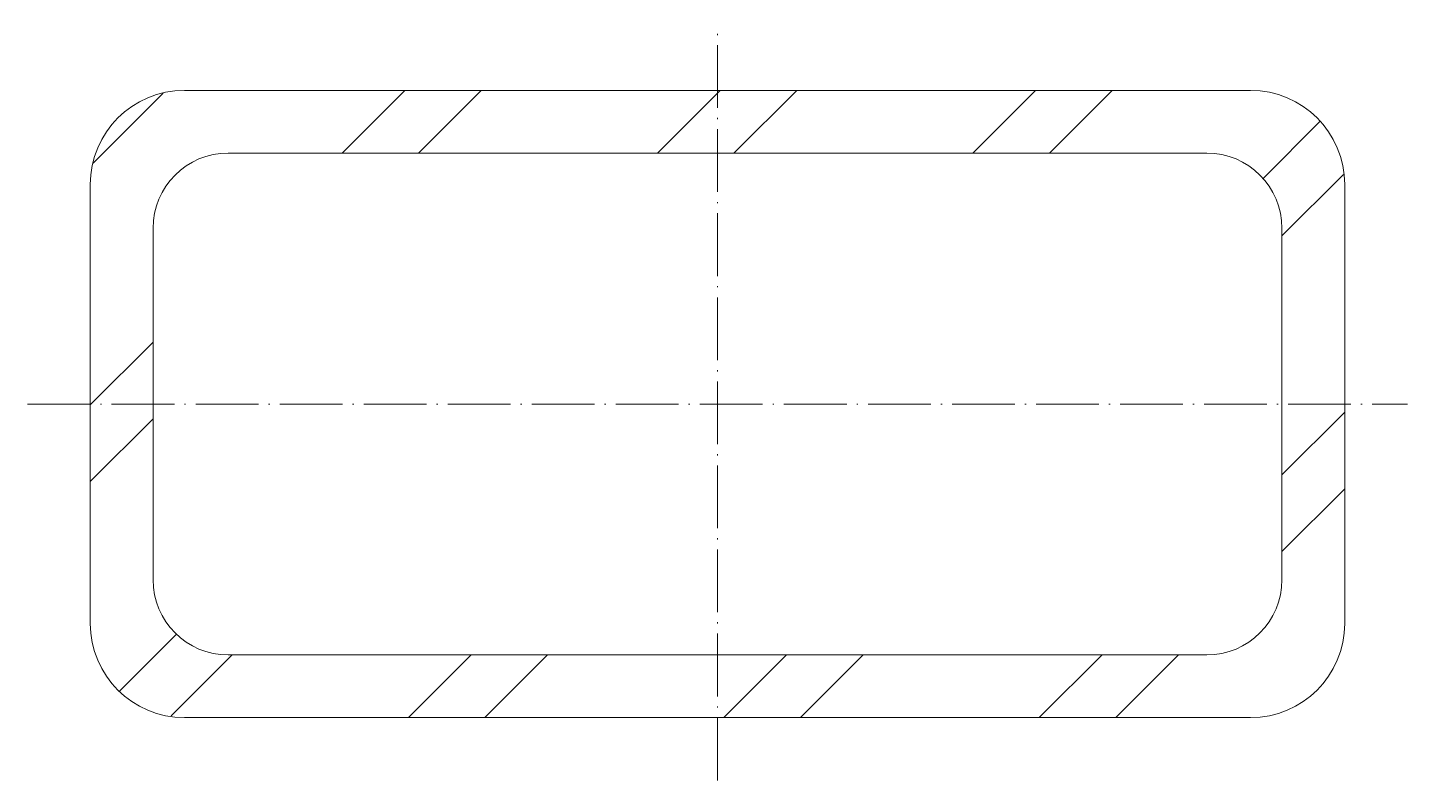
# Model space of a CAD drawing. Header units: metres. Extents: x -55 to 55, y -30 to 30.
import ezdxf

# ---------------------------------------------------------------- set-up
doc = ezdxf.new("R2010")
doc.units = ezdxf.units.M
doc.linetypes.add('MV_hartlijn_staal', pattern=[6.6, 5, -0.8, 0, -0.8])
doc.layers.add('A-DETL-GENF', color=92, linetype='Continuous', lineweight=18)

# ---------------------------------------------------------------- blocks, each defined once
blk = doc.blocks.new('28 Staalprofielen- koker RHS-2d - K100_50_5-3531703-00_0 Basismaterialen')
at = {"layer": 'A-DETL-GENF', "lineweight": 13}
h = blk.add_hatch(dxfattribs=at)
h.set_pattern_fill('FP_383', color=256, style=0, pattern_type=2)
h.set_pattern_definition([(45, (4090.222, 4693.331), (-12.57236, 12.57236), []), (45, (4090.222, 4712.381), (-12.57236, 12.57236), [])])
h.paths.add_polyline_path([(-38.98, -25), (42.5, -25), (44.44, -24.74), (46.25, -24), (47.8, -22.8), (49, -21.25), (49.74, -19.44), (50, -17.5), (50, 17.5), (49.74, 19.44), (49, 21.25), (47.8, 22.8), (46.25, 24), (44.44, 24.74), (42.5, 25), (-42.5, 25), (-44.44, 24.74), (-46.25, 24), (-47.8, 22.8), (-49, 21.25), (-49.74, 19.44), (-50, 17.5), (-50, -17.5), (-49.74, -19.44), (-49, -21.25), (-47.8, -22.8), (-46.25, -24), (-44.44, -24.74), (-42.5, -25)])
h.paths.add_polyline_path([(-39, -20), (-40.55, -19.8), (-42, -19.2), (-43.24, -18.24), (-44.2, -17), (-44.8, -15.55), (-45, -14), (-45, 14), (-44.8, 15.55), (-44.2, 17), (-43.24, 18.24), (-42, 19.2), (-40.55, 19.8), (-38.98, 20), (39, 20), (40.55, 19.8), (42, 19.2), (43.24, 18.24), (44.2, 17), (44.8, 15.55), (45, 14), (45, -14), (44.8, -15.55), (44.2, -17), (43.24, -18.24), (42, -19.2), (40.55, -19.8), (39, -20), (-38.98, -20)])
at = {"layer": 'A-DETL-GENF', "linetype": 'MV_hartlijn_staal', "lineweight": 13}
for p, q in [((0, -30), (0, 30)), ((-55, 0), (55, 0))]:
    blk.add_line(p, q, dxfattribs=at)
at = {"layer": 'A-DETL-GENF'}
for p, q in [((42.5, 25), (-42.5, 25)), ((-42.5, 25), (42.5, 25)), ((-39, 20), (39, 20)), ((-39, 20), (39, 20)), ((-50, 17.5), (-50, -17.5)), ((-50, -17.5), (-50, 17.5)), ((50, -17.5), (50, 17.5)), ((50, 17.5), (50, -17.5)), ((-45, -14), (-45, 14)), ((-45, -14), (-45, 14)), ((45, 14), (45, -14)), ((45, 14), (45, -14)), ((39, -20), (-39, -20)), ((39, -20), (-39, -20)), ((-42.5, -25), (42.5, -25)), ((42.5, -25), (-42.5, -25))]:
    blk.add_line(p, q, dxfattribs=at)
for centre, radius, start, end in [((-42.5, 17.5), 7.5, 90, 180), ((-42.5, 17.5), 7.5, 90, 180), ((42.5, 17.5), 7.5, 360, 90), ((42.5, 17.5), 7.5, 360, 90), ((-39, 14), 6, 90, 180), ((-39, 14), 6, 90, 180), ((39, 14), 6, 360, 90), ((39, 14), 6, 360, 90), ((-39, -14), 6, 180, 270), ((-39, -14), 6, 180, 270), ((39, -14), 6, 270, 0), ((39, -14), 6, 270, 360), ((-42.5, -17.5), 7.5, 180, 270), ((-42.5, -17.5), 7.5, 180, 270), ((42.5, -17.5), 7.5, 270, 360), ((42.5, -17.5), 7.5, 270, 0)]:
    blk.add_arc(centre, radius, start, end, dxfattribs=at)

msp = doc.modelspace()

# ---------------------------------------------------------------- block references
msp.add_blockref('28 Staalprofielen- koker RHS-2d - K100_50_5-3531703-00_0 Basismaterialen', (0, 0))

doc.saveas('drawing.dxf')
